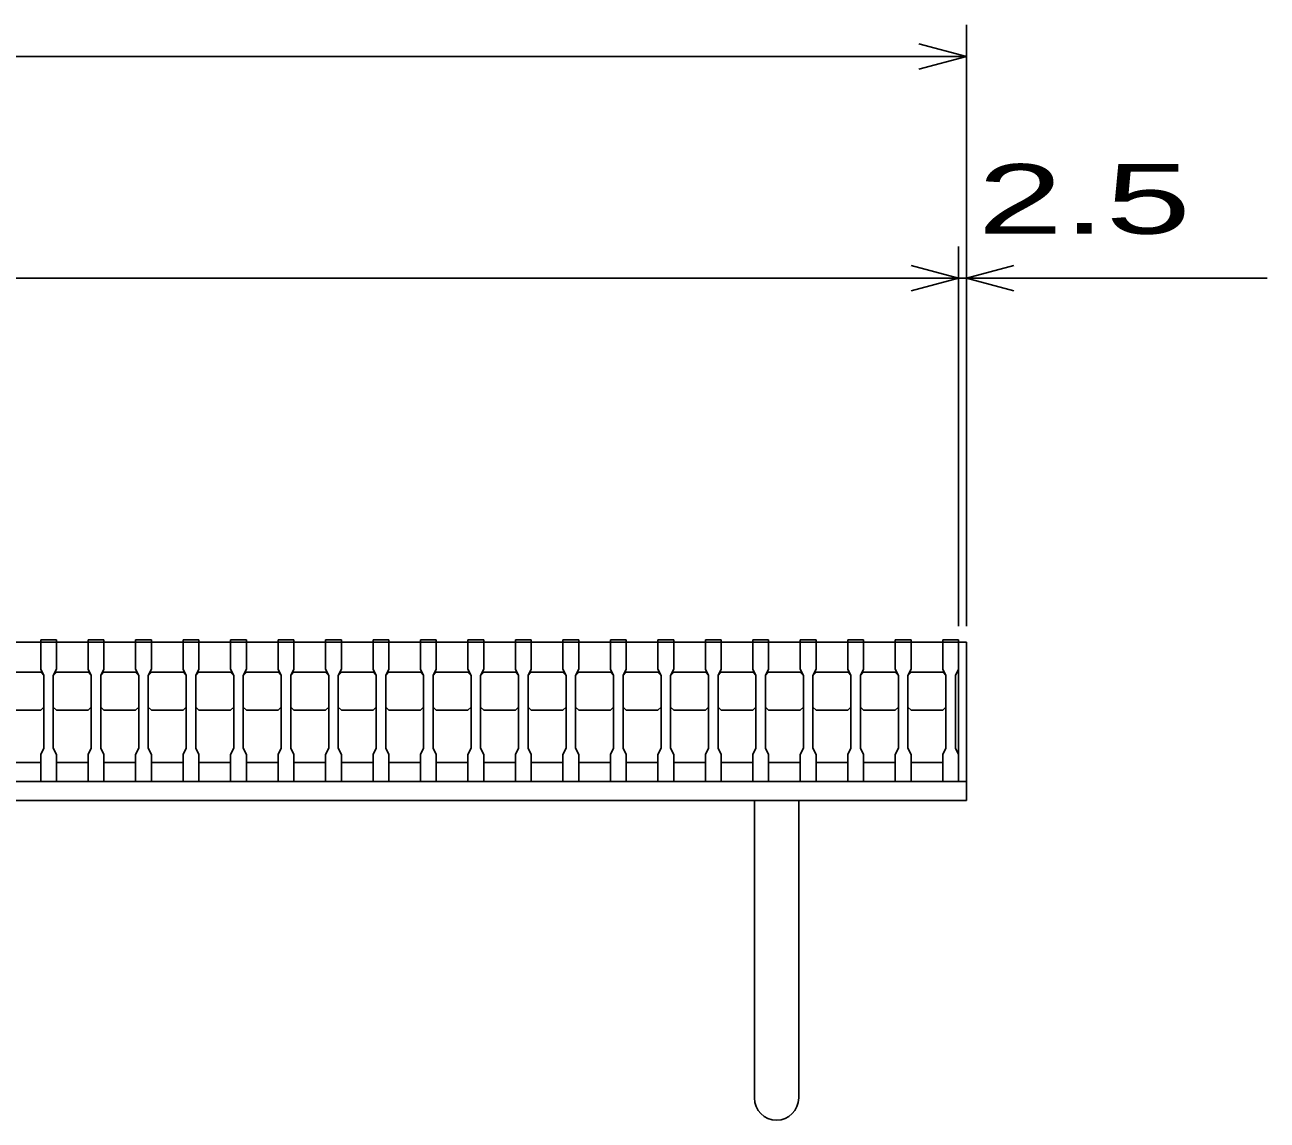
# Model space of a CAD drawing. Units: millimetres, scale not verified. Extents: x -1820 to 1736, y -1282 to 1048.
# Drawn here: x -714 to -321.5, y -768.5 to -422.5 of the extents above; entities that cross this region are included whole.
import ezdxf
from ezdxf.enums import TextEntityAlignment as Align

# ---------------------------------------------------------------- set-up
doc = ezdxf.new("R2010")
doc.units = ezdxf.units.MM
doc.header["$LTSCALE"] = 10
for name, color, linetype, lineweight in [('16', 3, 'Continuous', 25), ('19', 6, 'Continuous', 25), ('22', 4, 'Continuous', 25)]:
    doc.layers.add(name, color=color, linetype=linetype, lineweight=lineweight)
doc.styles.add('ベクトル', font='')
doc.styles.get('ベクトル').set_extended_font_data('ベクトル')

msp = doc.modelspace()

# ---------------------------------------------------------------- linework, layer by layer
at = {"layer": '16'}
for p, q in [((-1414, -617.5), (-419, -617.5)), ((-709, -617.5), (-709, -616.8)), ((-709, -616.8), (-704, -616.8)), ((-709, -617.5), (-709, -626)), ((-704, -617.5), (-709, -617.5)), ((-704, -616.8), (-704, -617.5)), ((-704, -626), (-704, -617.5)), ((-694, -617.5), (-694, -616.8)), ((-694, -616.8), (-689, -616.8)), ((-694, -617.5), (-694, -626)), ((-689, -617.5), (-694, -617.5)), ((-689, -616.8), (-689, -617.5)), ((-689, -626), (-689, -617.5)), ((-679, -617.5), (-679, -616.8)), ((-679, -616.8), (-674, -616.8)), ((-679, -617.5), (-679, -626)), ((-674, -617.5), (-679, -617.5)), ((-674, -616.8), (-674, -617.5)), ((-674, -626), (-674, -617.5)), ((-664, -617.5), (-664, -616.8)), ((-664, -616.8), (-659, -616.8)), ((-664, -617.5), (-664, -626)), ((-659, -617.5), (-664, -617.5)), ((-659, -616.8), (-659, -617.5)), ((-659, -626), (-659, -617.5)), ((-649, -617.5), (-649, -616.8)), ((-649, -616.8), (-644, -616.8)), ((-649, -617.5), (-649, -626)), ((-644, -617.5), (-649, -617.5)), ((-644, -616.8), (-644, -617.5)), ((-644, -626), (-644, -617.5)), ((-634, -617.5), (-634, -616.8)), ((-634, -616.8), (-629, -616.8)), ((-634, -617.5), (-634, -626)), ((-629, -617.5), (-634, -617.5)), ((-629, -616.8), (-629, -617.5)), ((-629, -626), (-629, -617.5)), ((-619, -617.5), (-619, -616.8)), ((-619, -616.8), (-614, -616.8)), ((-619, -617.5), (-619, -626)), ((-614, -617.5), (-619, -617.5)), ((-614, -616.8), (-614, -617.5)), ((-614, -626), (-614, -617.5)), ((-604, -617.5), (-604, -616.8)), ((-604, -616.8), (-599, -616.8)), ((-604, -617.5), (-604, -626)), ((-599, -617.5), (-604, -617.5)), ((-599, -616.8), (-599, -617.5)), ((-599, -626), (-599, -617.5)), ((-589, -617.5), (-589, -616.8)), ((-589, -616.8), (-584, -616.8)), ((-589, -617.5), (-589, -626)), ((-584, -617.5), (-589, -617.5)), ((-584, -616.8), (-584, -617.5)), ((-584, -626), (-584, -617.5)), ((-574, -617.5), (-574, -616.8)), ((-574, -616.8), (-569, -616.8)), ((-574, -617.5), (-574, -626)), ((-569, -617.5), (-574, -617.5)), ((-569, -616.8), (-569, -617.5)), ((-569, -626), (-569, -617.5)), ((-559, -617.5), (-559, -616.8)), ((-559, -616.8), (-554, -616.8)), ((-559, -617.5), (-559, -626)), ((-554, -617.5), (-559, -617.5)), ((-554, -616.8), (-554, -617.5)), ((-554, -626), (-554, -617.5)), ((-544, -617.5), (-544, -616.8)), ((-544, -616.8), (-539, -616.8)), ((-544, -617.5), (-544, -626)), ((-539, -617.5), (-544, -617.5)), ((-539, -616.8), (-539, -617.5)), ((-539, -626), (-539, -617.5)), ((-529, -617.5), (-529, -616.8)), ((-529, -616.8), (-524, -616.8)), ((-529, -617.5), (-529, -626)), ((-524, -617.5), (-529, -617.5)), ((-524, -616.8), (-524, -617.5)), ((-524, -626), (-524, -617.5)), ((-514, -617.5), (-514, -616.8)), ((-514, -616.8), (-509, -616.8)), ((-514, -617.5), (-514, -626)), ((-509, -617.5), (-514, -617.5)), ((-509, -616.8), (-509, -617.5)), ((-509, -626), (-509, -617.5)), ((-499, -617.5), (-499, -616.8)), ((-499, -616.8), (-494, -616.8)), ((-499, -617.5), (-499, -626)), ((-494, -617.5), (-499, -617.5)), ((-494, -616.8), (-494, -617.5)), ((-494, -626), (-494, -617.5)), ((-484, -617.5), (-484, -616.8)), ((-484, -616.8), (-479, -616.8)), ((-484, -617.5), (-484, -626)), ((-479, -617.5), (-484, -617.5)), ((-479, -616.8), (-479, -617.5)), ((-479, -626), (-479, -617.5)), ((-469, -617.5), (-469, -616.8)), ((-469, -616.8), (-464, -616.8)), ((-469, -617.5), (-469, -626)), ((-464, -617.5), (-469, -617.5)), ((-464, -616.8), (-464, -617.5)), ((-464, -626), (-464, -617.5)), ((-454, -617.5), (-454, -616.8)), ((-454, -616.8), (-449, -616.8)), ((-454, -617.5), (-454, -626)), ((-449, -617.5), (-454, -617.5)), ((-449, -616.8), (-449, -617.5)), ((-449, -626), (-449, -617.5)), ((-439, -617.5), (-439, -616.8)), ((-439, -616.8), (-434, -616.8)), ((-439, -617.5), (-439, -626)), ((-434, -617.5), (-439, -617.5)), ((-434, -616.8), (-434, -617.5)), ((-434, -626), (-434, -617.5)), ((-424, -617.5), (-424, -616.8)), ((-424, -616.8), (-419, -616.8)), ((-424, -617.5), (-424, -626)), ((-419, -617.5), (-424, -617.5)), ((-419, -616.8), (-419, -617.5)), ((-419, -626), (-419, -617.5)), ((-419, -655.5), (-419, -617.5)), ((-719, -627), (-709, -627)), ((-709, -626), (-708, -628)), ((-709, -627), (-708, -628)), ((-708, -628), (-708, -651)), ((-705, -628), (-704, -626)), ((-705, -628), (-704, -627)), ((-705, -651), (-705, -628)), ((-704, -627), (-694, -627)), ((-694, -626), (-693, -628)), ((-694, -627), (-693, -628)), ((-693, -628), (-693, -651)), ((-690, -628), (-689, -626)), ((-690, -628), (-689, -627)), ((-690, -651), (-690, -628)), ((-689, -627), (-679, -627)), ((-679, -626), (-678, -628)), ((-679, -627), (-678, -628)), ((-678, -628), (-678, -651)), ((-675, -628), (-674, -626)), ((-675, -628), (-674, -627)), ((-675, -651), (-675, -628)), ((-674, -627), (-664, -627)), ((-664, -626), (-663, -628)), ((-664, -627), (-663, -628)), ((-663, -628), (-663, -651)), ((-660, -628), (-659, -626)), ((-660, -628), (-659, -627)), ((-660, -651), (-660, -628)), ((-659, -627), (-649, -627)), ((-649, -626), (-648, -628)), ((-649, -627), (-648, -628)), ((-648, -628), (-648, -651)), ((-645, -628), (-644, -626)), ((-645, -628), (-644, -627)), ((-645, -651), (-645, -628)), ((-644, -627), (-634, -627)), ((-634, -626), (-633, -628)), ((-634, -627), (-633, -628)), ((-633, -628), (-633, -651)), ((-630, -628), (-629, -626)), ((-630, -628), (-629, -627)), ((-630, -651), (-630, -628)), ((-629, -627), (-619, -627)), ((-619, -626), (-618, -628)), ((-619, -627), (-618, -628)), ((-618, -628), (-618, -651)), ((-615, -628), (-614, -626)), ((-615, -628), (-614, -627)), ((-615, -651), (-615, -628)), ((-614, -627), (-604, -627)), ((-604, -626), (-603, -628)), ((-604, -627), (-603, -628)), ((-603, -628), (-603, -651)), ((-600, -628), (-599, -626)), ((-600, -628), (-599, -627)), ((-600, -651), (-600, -628)), ((-599, -627), (-589, -627)), ((-589, -626), (-588, -628)), ((-589, -627), (-588, -628)), ((-588, -628), (-588, -651)), ((-585, -628), (-584, -626)), ((-585, -628), (-584, -627)), ((-585, -651), (-585, -628)), ((-584, -627), (-574, -627)), ((-574, -626), (-573, -628)), ((-574, -627), (-573, -628)), ((-573, -628), (-573, -651)), ((-570, -628), (-569, -626)), ((-570, -628), (-569, -627)), ((-570, -651), (-570, -628)), ((-569, -627), (-559, -627)), ((-559, -626), (-558, -628)), ((-559, -627), (-558, -628)), ((-558, -628), (-558, -651)), ((-555, -628), (-554, -626)), ((-555, -628), (-554, -627)), ((-555, -651), (-555, -628)), ((-554, -627), (-544, -627)), ((-544, -626), (-543, -628)), ((-544, -627), (-543, -628)), ((-543, -628), (-543, -651)), ((-540, -628), (-539, -626)), ((-540, -628), (-539, -627)), ((-540, -651), (-540, -628)), ((-539, -627), (-529, -627)), ((-529, -626), (-528, -628)), ((-529, -627), (-528, -628)), ((-528, -628), (-528, -651)), ((-525, -628), (-524, -626)), ((-525, -628), (-524, -627)), ((-525, -651), (-525, -628)), ((-524, -627), (-514, -627)), ((-514, -626), (-513, -628)), ((-514, -627), (-513, -628)), ((-513, -628), (-513, -651)), ((-510, -628), (-509, -626)), ((-510, -628), (-509, -627)), ((-510, -651), (-510, -628)), ((-509, -627), (-499, -627)), ((-499, -626), (-498, -628)), ((-499, -627), (-498, -628)), ((-498, -628), (-498, -651)), ((-495, -628), (-494, -626)), ((-495, -628), (-494, -627)), ((-495, -651), (-495, -628)), ((-494, -627), (-484, -627)), ((-484, -626), (-483, -628)), ((-484, -627), (-483, -628)), ((-483, -628), (-483, -651)), ((-480, -628), (-479, -626)), ((-480, -628), (-479, -627)), ((-480, -651), (-480, -628)), ((-479, -627), (-469, -627)), ((-469, -626), (-468, -628)), ((-469, -627), (-468, -628)), ((-468, -628), (-468, -651)), ((-465, -628), (-464, -626)), ((-465, -628), (-464, -627)), ((-465, -651), (-465, -628)), ((-464, -627), (-454, -627)), ((-454, -626), (-453, -628)), ((-454, -627), (-453, -628)), ((-453, -628), (-453, -651)), ((-450, -628), (-449, -626)), ((-450, -628), (-449, -627)), ((-450, -651), (-450, -628)), ((-449, -627), (-439, -627)), ((-439, -626), (-438, -628)), ((-439, -627), (-438, -628)), ((-438, -628), (-438, -651)), ((-435, -628), (-434, -626)), ((-435, -628), (-434, -627)), ((-435, -651), (-435, -628)), ((-434, -627), (-424, -627)), ((-424, -626), (-423, -628)), ((-424, -627), (-423, -628)), ((-423, -628), (-423, -651)), ((-420, -628), (-419, -626)), ((-420, -651), (-420, -628)), ((-709, -639), (-719, -639)), ((-708, -638), (-709, -639)), ((-704, -639), (-705, -638)), ((-694, -639), (-704, -639)), ((-693, -638), (-694, -639)), ((-689, -639), (-690, -638)), ((-679, -639), (-689, -639)), ((-678, -638), (-679, -639)), ((-674, -639), (-675, -638)), ((-664, -639), (-674, -639)), ((-663, -638), (-664, -639)), ((-659, -639), (-660, -638)), ((-649, -639), (-659, -639)), ((-648, -638), (-649, -639)), ((-644, -639), (-645, -638)), ((-634, -639), (-644, -639)), ((-633, -638), (-634, -639)), ((-629, -639), (-630, -638)), ((-619, -639), (-629, -639)), ((-618, -638), (-619, -639)), ((-614, -639), (-615, -638)), ((-604, -639), (-614, -639)), ((-603, -638), (-604, -639)), ((-599, -639), (-600, -638)), ((-589, -639), (-599, -639)), ((-588, -638), (-589, -639)), ((-584, -639), (-585, -638)), ((-574, -639), (-584, -639)), ((-573, -638), (-574, -639)), ((-569, -639), (-570, -638)), ((-559, -639), (-569, -639)), ((-558, -638), (-559, -639)), ((-554, -639), (-555, -638)), ((-544, -639), (-554, -639)), ((-543, -638), (-544, -639)), ((-539, -639), (-540, -638)), ((-529, -639), (-539, -639)), ((-528, -638), (-529, -639)), ((-524, -639), (-525, -638)), ((-514, -639), (-524, -639)), ((-513, -638), (-514, -639)), ((-509, -639), (-510, -638)), ((-499, -639), (-509, -639)), ((-498, -638), (-499, -639)), ((-494, -639), (-495, -638)), ((-484, -639), (-494, -639)), ((-483, -638), (-484, -639)), ((-479, -639), (-480, -638)), ((-469, -639), (-479, -639)), ((-468, -638), (-469, -639)), ((-464, -639), (-465, -638)), ((-454, -639), (-464, -639)), ((-453, -638), (-454, -639)), ((-449, -639), (-450, -638)), ((-439, -639), (-449, -639)), ((-438, -638), (-439, -639)), ((-434, -639), (-435, -638)), ((-424, -639), (-434, -639)), ((-423, -638), (-424, -639)), ((-708, -651), (-709, -653)), ((-704, -653), (-705, -651)), ((-693, -651), (-694, -653)), ((-689, -653), (-690, -651)), ((-678, -651), (-679, -653)), ((-674, -653), (-675, -651)), ((-663, -651), (-664, -653)), ((-659, -653), (-660, -651)), ((-648, -651), (-649, -653)), ((-644, -653), (-645, -651)), ((-633, -651), (-634, -653)), ((-629, -653), (-630, -651)), ((-618, -651), (-619, -653)), ((-614, -653), (-615, -651)), ((-603, -651), (-604, -653)), ((-599, -653), (-600, -651)), ((-588, -651), (-589, -653)), ((-584, -653), (-585, -651)), ((-573, -651), (-574, -653)), ((-569, -653), (-570, -651)), ((-558, -651), (-559, -653)), ((-554, -653), (-555, -651)), ((-543, -651), (-544, -653)), ((-539, -653), (-540, -651)), ((-528, -651), (-529, -653)), ((-524, -653), (-525, -651)), ((-513, -651), (-514, -653)), ((-509, -653), (-510, -651)), ((-498, -651), (-499, -653)), ((-494, -653), (-495, -651)), ((-483, -651), (-484, -653)), ((-479, -653), (-480, -651)), ((-468, -651), (-469, -653)), ((-464, -653), (-465, -651)), ((-453, -651), (-454, -653)), ((-449, -653), (-450, -651)), ((-438, -651), (-439, -653)), ((-434, -653), (-435, -651)), ((-423, -651), (-424, -653)), ((-419, -653), (-420, -651)), ((-709, -653), (-709, -661.5)), ((-704, -661.5), (-704, -653)), ((-694, -653), (-694, -661.5)), ((-689, -661.5), (-689, -653)), ((-679, -653), (-679, -661.5)), ((-674, -661.5), (-674, -653)), ((-664, -653), (-664, -661.5)), ((-659, -661.5), (-659, -653)), ((-649, -653), (-649, -661.5)), ((-644, -661.5), (-644, -653)), ((-634, -653), (-634, -661.5)), ((-629, -661.5), (-629, -653)), ((-619, -653), (-619, -661.5)), ((-614, -661.5), (-614, -653)), ((-604, -653), (-604, -661.5)), ((-599, -661.5), (-599, -653)), ((-589, -653), (-589, -661.5)), ((-584, -661.5), (-584, -653)), ((-574, -653), (-574, -661.5)), ((-569, -661.5), (-569, -653)), ((-559, -653), (-559, -661.5)), ((-554, -661.5), (-554, -653)), ((-544, -653), (-544, -661.5)), ((-539, -661.5), (-539, -653)), ((-529, -653), (-529, -661.5)), ((-524, -661.5), (-524, -653)), ((-514, -653), (-514, -661.5)), ((-509, -661.5), (-509, -653)), ((-499, -653), (-499, -661.5)), ((-494, -661.5), (-494, -653)), ((-484, -653), (-484, -661.5)), ((-479, -661.5), (-479, -653)), ((-469, -653), (-469, -661.5)), ((-464, -661.5), (-464, -653)), ((-454, -653), (-454, -661.5)), ((-449, -661.5), (-449, -653)), ((-439, -653), (-439, -661.5)), ((-434, -661.5), (-434, -653)), ((-424, -653), (-424, -661.5)), ((-419, -661.5), (-419, -653)), ((-719, -655.5), (-709, -655.5)), ((-704, -655.5), (-694, -655.5)), ((-689, -655.5), (-679, -655.5)), ((-674, -655.5), (-664, -655.5)), ((-659, -655.5), (-649, -655.5)), ((-644, -655.5), (-634, -655.5)), ((-629, -655.5), (-619, -655.5)), ((-614, -655.5), (-604, -655.5)), ((-599, -655.5), (-589, -655.5)), ((-584, -655.5), (-574, -655.5)), ((-569, -655.5), (-559, -655.5)), ((-554, -655.5), (-544, -655.5)), ((-539, -655.5), (-529, -655.5)), ((-524, -655.5), (-514, -655.5)), ((-509, -655.5), (-499, -655.5)), ((-494, -655.5), (-484, -655.5)), ((-479, -655.5), (-469, -655.5)), ((-464, -655.5), (-454, -655.5)), ((-449, -655.5), (-439, -655.5)), ((-434, -655.5), (-424, -655.5)), ((-709, -661.5), (-704, -661.5)), ((-694, -661.5), (-689, -661.5)), ((-679, -661.5), (-674, -661.5)), ((-664, -661.5), (-659, -661.5)), ((-649, -661.5), (-644, -661.5)), ((-634, -661.5), (-629, -661.5)), ((-619, -661.5), (-614, -661.5)), ((-604, -661.5), (-599, -661.5)), ((-589, -661.5), (-584, -661.5)), ((-574, -661.5), (-569, -661.5)), ((-559, -661.5), (-554, -661.5)), ((-544, -661.5), (-539, -661.5)), ((-529, -661.5), (-524, -661.5)), ((-514, -661.5), (-509, -661.5)), ((-499, -661.5), (-494, -661.5)), ((-484, -661.5), (-479, -661.5)), ((-469, -661.5), (-464, -661.5)), ((-454, -661.5), (-449, -661.5)), ((-439, -661.5), (-434, -661.5)), ((-424, -661.5), (-419, -661.5))]:
    msp.add_line(p, q, dxfattribs=at)
at = {"layer": '19'}
for p, q in [((-419, -617.5), (-416.5, -617.5)), ((-416.5, -617.5), (-416.5, -661.5)), ((-1416.5, -661.5), (-416.5, -661.5)), ((-416.5, -661.5), (-416.5, -667.5)), ((-416.5, -667.5), (-1416.5, -667.5)), ((-483.5, -667.5), (-483.5, -761.5)), ((-469.5, -761.5), (-469.5, -667.5))]:
    msp.add_line(p, q, dxfattribs=at)
msp.add_arc((-476.5, -761.5), 7, 180, 0, dxfattribs=at)
at = {"layer": '22'}
for p, q in [((-416.5, -612.5), (-416.5, -422.5)), ((-416.5, -432.5), (-431.5, -428.5)), ((-1416.5, -432.5), (-416.5, -432.5)), ((-431.5, -436.5), (-416.5, -432.5)), ((-419, -612.5), (-419, -492.5)), ((-416.5, -612.5), (-416.5, -492.5)), ((-419, -502.5), (-434, -498.5)), ((-416.5, -502.5), (-401.5, -498.5)), ((-1414, -502.5), (-419, -502.5)), ((-434, -506.5), (-419, -502.5)), ((-419, -502.5), (-416.5, -502.5)), ((-401.5, -506.5), (-416.5, -502.5)), ((-416.5, -502.5), (-321.5, -502.5))]:
    msp.add_line(p, q, dxfattribs=at)

# ---------------------------------------------------------------- texts
at = {"layer": '22', "color": 2, "style": 'ベクトル', "width": 1.65}
msp.add_text(' 2.5 ', height=21.99, dxfattribs=at).set_placement((-426.5, -477.5), align=Align.MIDDLE_LEFT)

doc.saveas('drawing.dxf')
